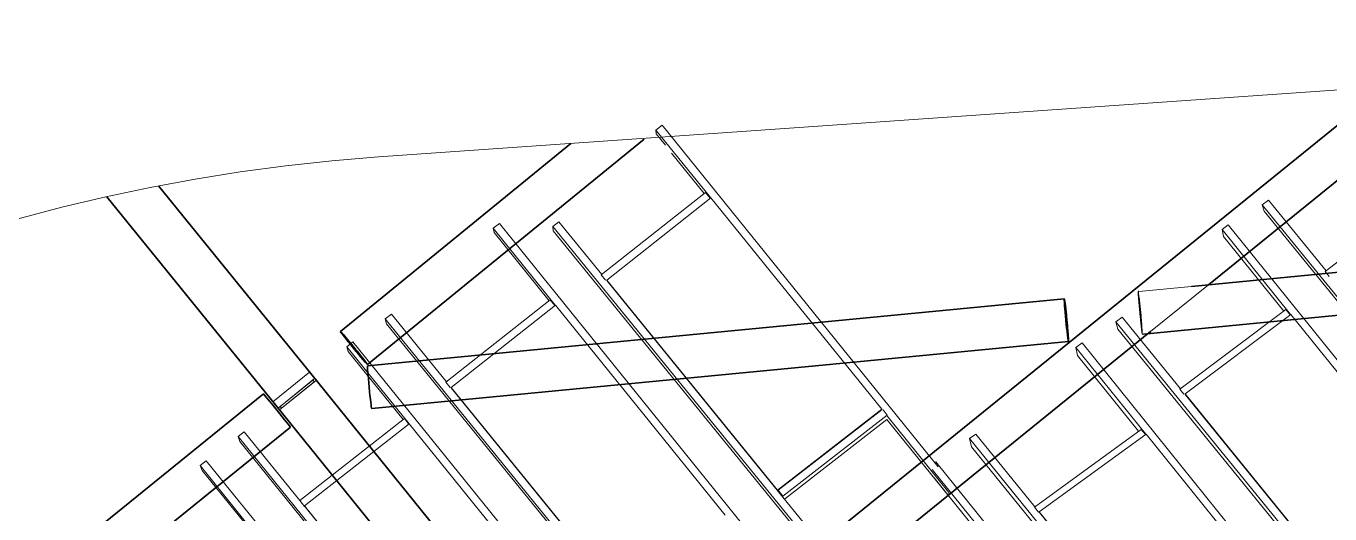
# Model space of a CAD drawing. Header units: millimetres. Extents: x 834681283 to 835686922, y 817551134 to 819407044.
# Drawn here: x 835236728 to 835245040, y 818164358 to 818167470 of the extents above; entities that cross this region are included whole.
import ezdxf
from ezdxf.xclip import XClip

# ---------------------------------------------------------------- set-up
doc = ezdxf.new("R2010")
doc.units = ezdxf.units.MM
doc.header["$LTSCALE"] = 1200
doc.header["$MEASUREMENT"] = 0
doc.header["$XCLIPFRAME"] = 0
for name, pattern in [('P01-MAAN-P-EVA$0$HIDDENX2', [0.75, 0.5, -0.25]), ('P01-MAGP-P-RF$0$P01-MBDR-P-B1$0$FDA(cad v 2007)$0$HIDDENX2', [0.75, 0.5, -0.25]), ('P01-MAGP-P-RF$0$P01_MS_01_N1-FloorPlan-PART2OFUPPERROOFSETTINGOUT$0$BH DASHED2', [3, 2, -1]), ('P01-MAGP-P-RF$0$PHANTOM', [2.5, 1.25, -0.25, 0.25, -0.25, 0.25, -0.25])]:
    doc.linetypes.add(name, pattern=pattern)
doc.layers.get('Defpoints').update_dxf_attribs({"color": 15})
for name, color, linetype, lineweight in [('AR-PLANT_AR_BS_MI_', 9, 'Continuous', 25), ('P01-MAGP-P-RF$0$AR-PLANT_AR_BS_MI_', 4, 'Continuous', 25), ('P01-MAGP-P-RF$0$AR-ROOF_AR_BS_MI_', 3, 'Continuous', 18), ('P01-MAGP-P-RF$0$MMH053__', 253, 'P01-MAGP-P-RF$0$PHANTOM', 40), ('P01-MAGP-P-RF$0$P01_MS_01_N1-FloorPlan-PART2OFUPPERROOFSETTINGOUT$0$S-BEAM', 253, 'Continuous', 35), ('P01-MAGP-P-RF$0$P01_MS_01_N1-FloorPlan-PART2OFUPPERROOFSETTINGOUT$0$S-BEAM-HIDN', 253, 'P01-MAGP-P-RF$0$P01_MS_01_N1-FloorPlan-PART2OFUPPERROOFSETTINGOUT$0$BH DASHED2', 18), ('P01-MAGP-P-RF$0$ROOF MESH HALF TONE$0$A-GLAZ', 253, 'Continuous', 9)]:
    doc.layers.add(name, color=color, linetype=linetype, lineweight=lineweight)
doc.layers.add('P01-MAAN-P-EVA$0$ADA08640', color=2, linetype='Continuous')
doc.layers.add('P01-MAAN-P-EVA$0$HATCH', color=9, linetype='Continuous')

# ---------------------------------------------------------------- blocks, each defined once
blk = doc.blocks.new('P01-MAGP-P-RF$0$ROOF MESH HALF TONE')
at = {"layer": 'P01-MAGP-P-RF$0$ROOF MESH HALF TONE$0$A-GLAZ', "lineweight": 5}
for p, q in [((18942.08999026958, 74747.7824937654), (18940.68793153899, 74724.15771646476)), ((18983.26190798639, 74775.67334608073), (18942.08999026958, 74747.7824937654)), ((19259.05545709337, 74293.75974686703), (18942.08999026958, 74747.7824937654)), ((20586.88466169351, 72478.63696882891), (18983.26190798639, 74775.67334608073)), ((18994.82728270119, 74646.60826864552), (18940.68793153899, 74724.15771646476)), ((19220.70192283411, 74323.06442774866), (19031.22955062481, 74594.46549788368)), ((19229.17416782145, 74328.86489382281), (18529.59676093141, 73849.90388396308)), ((19256.5214854099, 74289.83216502245), (19229.17416782145, 74328.86489382281)), ((18561.99536369413, 73814.32948389706), (19261.12734433136, 74292.985535641)), ((19261.12734433136, 74292.985535641), (20253.93271712883, 72870.88669626313)), ((17905.04370237819, 74222.71782020551), (17863.74717730968, 74194.9274463035)), ((17863.74717730968, 74194.92744630351), (18223.82026932996, 73679.10500730445)), ((17863.74717730968, 74194.92744630351), (17866.86962355212, 74166.98668866244)), ((17866.86962355212, 74166.98668866244), (18186.5076480768, 73709.0894753992)), ((17905.04370237819, 74222.71782020551), (19599.87704767369, 71794.78557744295)), ((18284.25205872507, 74207.10765062961), (18243.08031188958, 74179.21655442572)), ((18243.08031188958, 74179.21655442572), (18244.21682265788, 74151.96863116886)), ((19721.11103198575, 72077.34703884783), (18243.08031188958, 74179.21655442572)), ((18244.21682265788, 74151.96863116886), (19722.24754275404, 72050.09911559097)), ((18533.5390873861, 73852.60297149984), (18284.25205872507, 74207.10765062961)), ((22806.45675909803, 74028.7557428057), (22764.91060851091, 74001.5281347148)), ((22764.91060851091, 74001.5281347148), (24468.62628420932, 71581.85242880908)), ((22764.91060851091, 74001.5281347148), (22773.60643099566, 73960.27493097422)), ((22806.45675909803, 74028.7557428057), (23140.94102637559, 73553.7096614181)), ((23135.411642198, 73549.994338266), (23839.12136869912, 74022.83343847294)), ((24477.32210669407, 71540.59922506852), (22773.60643099566, 73960.27493097422)), ((18529.59676093141, 73849.90388396308), (18554.32169038252, 73814.61408039268)), ((22539.56817642815, 73890.42073724381), (22497.74493070178, 73863.93625810677)), ((22497.74493070178, 73863.93625810678), (22896.22297101851, 73291.75969156419)), ((22497.74493070178, 73863.93625810678), (22504.17784335494, 73818.66574014116)), ((22504.17784335494, 73818.66574014116), (22853.89576843738, 73316.5040614875)), ((22539.56817642815, 73890.42073724381), (24261.85209024556, 71417.38484388242)), ((19762.28277882124, 72105.23813505171), (18561.97901014251, 73812.15928798616)), ((18561.98398113853, 73812.14894660268), (18561.99536369413, 73814.32948389706)), ((19554.86246216057, 72402.39869050252), (18561.99536369413, 73814.32948389706)), ((17177.44670864851, 73694.23056984818), (17136.15024343453, 73666.44011046382)), ((17136.15024343453, 73666.44011046382), (18822.64024268063, 71265.24956801473)), ((17136.15024343453, 73666.44011046382), (17141.59013751914, 73635.18964781924)), ((17177.44670864851, 73694.23056984818), (17497.02321495723, 73239.22396744885)), ((17493.35657116876, 73236.72524613857), (18194.28632474664, 73714.39043897297)), ((17524.86790590641, 73201.59123392146), (18225.33628082578, 73678.94200933422)), ((18221.11948578637, 73676.06837441522), (18194.28632474664, 73714.39043897297)), ((18225.33628082578, 73678.94200933422), (19211.16484610952, 72266.6940345509)), ((18828.08013676523, 71233.99910537014), (17141.59013751914, 73635.18964781924)), ((16919.84969310288, 73534.39076443225), (16878.49545968813, 73506.59771463423)), ((16878.49545968813, 73506.59771463423), (17241.50348708902, 72987.4173541034)), ((16878.49545968813, 73506.59771463423), (16885.91396684368, 73475.13084973516)), ((16919.84969310288, 73534.39076443225), (18611.96365394316, 71114.3001054504)), ((23135.411642198, 73549.994338266), (23158.03152220703, 73517.68878286048)), ((16885.91396684369, 73475.13084973516), (17205.21084248944, 73018.46693461172)), ((21823.65912764595, 73349.87457666847), (21781.83603001523, 73323.38988601923)), ((21781.83603001523, 73323.38988601923), (23486.81109921346, 70901.47772035396)), ((21781.83603001523, 73323.38988601923), (21790.75391128675, 73274.57030212597)), ((21823.65912764595, 73349.87457666847), (22162.59239849215, 72868.42084350793)), ((22158.46425430069, 72865.74509764292), (22867.49124096167, 73325.31626079607)), ((22892.62160029052, 73289.42538530288), (22867.49124096167, 73325.31626079607)), ((17493.35657116876, 73236.72524613857), (17518.14069033236, 73201.32954254671)), ((23495.72898048499, 70852.65813646071), (21790.75391128675, 73274.57030212597)), ((22189.31160358893, 72833.55981273345), (22897.7024755643, 73292.71866440697)), ((22897.7024755643, 73292.71866440697), (23853.36127903664, 71920.48351558328)), ((18509.1257898333, 71800.22465405874), (17524.86790590641, 73201.59123392146)), ((17524.86790590641, 73201.59123392146), (17525.23490286126, 73199.05419301521)), ((17525.22901952073, 73199.06511018297), (18862.16247757316, 71295.56614084766)), ((21556.92269179633, 73203.4104117305), (21514.86355127854, 73177.5808382234)), ((21514.86355127854, 73177.5808382234), (21921.71092579257, 72593.98668810692)), ((21514.86355127854, 73177.5808382234), (21521.98611461823, 73125.80051325833)), ((21556.92269179633, 73203.4104117305), (23276.81635384271, 70736.3430472388)), ((21521.98611461823, 73125.80051325833), (21877.13399250025, 72616.36568107881)), ((16189.38465004184, 73011.2109673148), (16148.03042453531, 72983.41790622262)), ((16189.38465004184, 73011.2109673148), (16513.02771328756, 72549.6679490498)), ((16511.14645751398, 72548.39381976087), (17213.30166648644, 73023.94665511072)), ((16540.32667005452, 72512.5271600816), (17242.35143554412, 72987.99164919785)), ((17239.72372105535, 72986.21196137433), (17213.30166648644, 73023.94665511072)), ((17242.35143554412, 72987.99164919785), (18221.60596709652, 71587.44487786882)), ((16148.03042453531, 72983.41790622262), (17837.06281014864, 70574.71154500701)), ((16148.03042453531, 72983.41790622262), (16156.66134998456, 72950.21952181881)), ((17845.69373559788, 70541.51316060321), (16156.66134998456, 72950.21952181881)), ((15934.5183144149, 72843.65638959374), (15893.22607035141, 72815.61153972727)), ((15934.5183144149, 72843.65638959374), (17631.74489718497, 70418.78578957006)), ((20253.93271712883, 72870.88669626313), (19554.86246216057, 72402.39869050254)), ((20255.37243784378, 72869.69237490263), (19558.41891060608, 72402.62291262344)), ((20286.3128177606, 72830.92337588638), (19586.78851091946, 72362.13108331781)), ((20253.93271712883, 72870.88669626313), (20253.92133457322, 72868.70615896875)), ((20286.3128177606, 72830.92337588638), (20261.59419547808, 72866.20417727513)), ((20643.22890117862, 72311.06353846032), (20282.21703146169, 72828.17854910887)), ((22158.46425430069, 72865.74509764292), (22182.04012711226, 72832.07432100773)), ((23141.85481696739, 71480.47492693037), (22189.31160358893, 72833.55981273345)), ((22189.31160358893, 72833.55981273345), (22189.9695814716, 72829.5268452939)), ((22189.95773894533, 72829.5484563637), (23528.63419684419, 70927.96241100319)), ((15893.22607035141, 72815.61153972727), (16255.71888166906, 72297.70888029007)), ((15893.22607035141, 72815.61153972727), (15905.19112049408, 72783.92534914508)), ((15905.19112049408, 72783.92534914508), (16222.59417552985, 72330.44356637818)), ((19595.40958471856, 72342.54421731549), (20282.38516434098, 72802.92687129945)), ((20641.82684244803, 72287.4387611597), (20282.15802766221, 72802.62997394103)), ((20840.11719558634, 72671.28031070737), (20798.05811463841, 72645.45065212312)), ((20840.11719558634, 72671.28031070737), (21183.78200206231, 72182.61064672764)), ((20798.05811463841, 72645.45065212312), (22506.36804286493, 70216.34175627792)), ((20798.05811463841, 72645.45065212312), (20806.88129294201, 72591.24152418785)), ((22515.19122116852, 70162.13262834265), (20806.88129294201, 72591.24152418785)), ((21180.97368528763, 72180.85378793746), (21894.65645979487, 72627.32758572193)), ((21210.07427796651, 72148.79292955379), (21923.43892116558, 72595.06770713149)), ((21919.13147159133, 72592.37300377183), (21894.65645979487, 72627.32758572193)), ((21923.43892116558, 72595.06770713149), (22865.55539575962, 71243.6674087808)), ((16511.14645751398, 72548.39381976087), (16539.10383671188, 72508.46645003445)), ((17518.02796827671, 71118.24049248677), (16540.32667005452, 72512.5271600816)), ((16540.32667005452, 72512.5271600816), (16541.0145234953, 72509.75570914328)), ((16541.0145234953, 72509.75570914328), (16541.96789263592, 72508.3961222383)), ((16541.9958621068, 72508.35686175045), (17876.11052481166, 70605.79389018177)), ((20574.80474104538, 72511.3006058918), (20567.28295040936, 72506.71454740655)), ((20574.80474104538, 72511.30060589181), (22302.36338580576, 70038.79973639909)), ((19554.85107960497, 72400.21815320816), (19554.86246216057, 72402.39869050254)), ((19554.85264360751, 72400.21920133806), (19558.41891060608, 72402.60916615532)), ((19557.54462984833, 72396.39099686367), (19558.41891060608, 72402.62291262342)), ((19558.41891060608, 72402.62291262342), (19586.78851091946, 72362.13108331781)), ((20546.78525724636, 72465.34968565314), (20942.21082106791, 71899.41228414509)), ((20555.65886716144, 72411.51323720638), (20898.0947878118, 71921.41519386557)), ((19586.78851091946, 72362.13108331781), (19585.93155734315, 72356.02267655)), ((20642.89357181003, 72305.4132176266), (20643.22890117862, 72311.06353846032)), ((21180.97368528763, 72180.85378793748), (21205.42225050453, 72145.93697631166)), ((21207.86111769313, 72142.45384896046), (21210.75555183886, 72144.26458203634)), ((22149.94260398116, 70812.35949091219), (21210.07427796651, 72148.79292955379)), ((21210.07427796651, 72148.79292955379), (21210.75771036148, 72144.25023458968)), ((21210.75720173579, 72144.25361536501), (22548.42712381286, 70242.17141486217))]:
    blk.add_line(p, q, dxfattribs=at)
blk = doc.blocks.new('P01-MAGP-P-RF')
at = {"layer": 'P01-MAGP-P-RF$0$AR-PLANT_AR_BS_MI_', "lineweight": 13}
blk.add_lwpolyline([(835319975.4285933, 818155651.1053132, 0.520567152926035), (835304582.671299, 818174660.2844), (835238734.6727839, 818170056.9365556, 0.4142135623714282), (835224882.2184259, 818154122.0908312), (835228069.2674862, 818108533.3565245, 0.4142135623739243), (835244004.1132107, 818094680.9021666), (835289068.137734, 818097831.269449, 0.3152987003235073), (835307727.6125411, 818112940.8523319)], format="xyb", close=True, dxfattribs=at)
at = {"layer": 'P01-MAGP-P-RF$0$AR-ROOF_AR_BS_MI_', "linetype": 'P01-MAGP-P-RF$0$P01-MBDR-P-B1$0$FDA(cad v 2007)$0$HIDDENX2'}
blk.add_lwpolyline([(835319139.1353179, 818155890.9251571, 0.5205671529267053), (835304643.3437868, 818173792.4025826), (835238795.3452717, 818169189.054738, 0.4142135623688354), (835225750.1002433, 818154182.763319), (835228937.1493038, 818108594.0290123, 0.4142135623741363), (835243943.4407228, 818095548.7839842), (835289007.4652462, 818098699.1512666, 0.3152987003220428), (835306891.3192657, 818113180.6721758)], format="xyb", close=True, dxfattribs=at)
at = {"layer": 'P01-MAGP-P-RF$0$AR-ROOF_AR_BS_MI_'}
for points in [[(835318600.8316005, 818156045.2919532, 0.5205671529280326), (835304682.3973423, 818173233.76601), (835238834.3988272, 818168630.418166, 0.4142135623724634), (835226308.7368157, 818154221.8168745), (835229495.7858759, 818108633.0825677, 0.4142135623783449), (835243904.3871673, 818096107.4205562), (835288968.4116907, 818099257.7878386, 0.3152987003244816), (835306353.0155482, 818113335.0389719)], [(835316678.3183239, 818156596.6019392, 0.5205671529317327), (835304821.8743259, 818171238.6353952), (835238973.875811, 818166635.2875508, 0.414213562367992), (835228303.8674309, 818154361.2938583), (835231490.9164909, 818108772.5595514, 0.4142135623777134), (835243764.9101837, 818098102.5511712), (835288828.9347069, 818101252.9184537, 0.3152987003244741), (835304430.5022715, 818113886.3489578)]]:
    blk.add_lwpolyline(points, format="xyb", close=True, dxfattribs=at)
at = {"layer": 'P01-MAGP-P-RF$0$P01_MS_01_N1-FloorPlan-PART2OFUPPERROOFSETTINGOUT$0$S-BEAM'}
for p, q in [((835245392.8388056, 818167084.0288965), (835240396.9733303, 818163038.6083529)), ((835244265.8391111, 818165820.1565764), (835245860.6655583, 818167111.5731897)), ((835238904.13323, 818165311.2761375), (835240668.085739, 818166748.8316637)), ((835240201.9706779, 818166721.142064), (835238731.6677045, 818165522.8999606)), ((835238550.9979731, 818165242.59504), (835237573.0220954, 818166450.3351926)), ((835238317.8506718, 818165053.8032608), (835237243.1985948, 818166380.9325829)), ((835248719.2455335, 818166249.1644626), (835244157.160118, 818165809.0634294)), ((835243852.1647222, 818165505.3733765), (835248745.4599459, 818165977.425977)), ((835243347.068309, 818165730.9144669), (835238905.1645439, 818165302.4072692)), ((835243821.4608132, 818165776.6787637), (835243817.7463145, 818165776.3204287)), ((835240568.7739099, 818162826.4443578), (835243896.8997462, 818165521.4065614)), ((835238931.3789563, 818165030.6687837), (835243373.2827213, 818165459.1759813)), ((835240398.9271111, 818162960.5071905), (835238550.9980235, 818165242.5950807)), ((835238241.0007685, 818165123.6948512), (835231513.5216784, 818159676.0967731)), ((835240165.7798628, 818162771.715346), (835238317.8507222, 818165053.8033016)), ((835231685.3222011, 818159463.9327319), (835238412.8012911, 818164911.5308099))]:
    blk.add_line(p, q, dxfattribs=at)
for centre, major_axis, ratio, start_param, end_param in [((835243360.1755152, 818165595.0452241), (-13.1072061809893, 135.8692428260723), 0.02570658337547709, 6.883382752675971e-15, 3.141592653589794), ((835243360.1755152, 818165595.0452241), (-13.1072061809893, 135.8692428260723), 0.02570658337547709, 3.141592653589794, 6.283185307179593), ((835243830.8535208, 818165640.451186), (-13.10720618098885, 135.8692428260676), 0.01740626990357997, 4.14849956343795, 5.543270613979834), ((835243360.1755152, 818165595.0452241), (-12.33901827295104, 127.9062102794943), 0.02570658337547319, 0, 3.14159265358979), ((835243360.1755152, 818165595.0452241), (-12.33901827294645, 127.90621027948), 0.02570658337547612, 3.141592653590756, 6.283185307179565), ((835243830.8535208, 818165640.451186), (-12.33901827294565, 127.9062102794907), 0.01740626990359118, 4.575561527616716, 5.194251052827507), ((835238817.9004673, 818165417.088049), (-86.2327627491606, 105.811911563146), 0.02004620180734976, 0, 3.141592653585608), ((835238817.9004673, 818165417.088049), (-86.23276274915796, 105.8119115631607), 0.02004620180734832, 3.141592653589762, 6.283185307183711), ((835238817.9004673, 818165417.088049), (-79.91534423273826, 98.06012317024434), 0.02004620180735164, 0, 3.141592653589743), ((835238817.9004673, 818165417.088049), (-79.91534423273826, 98.06012317024434), 0.02004620180735164, 3.141592653589743, 6.283185307179536), ((835238918.2717501, 818165166.5380265), (-13.10720618099317, 135.869242826072), 0.02570658337547706, 0, 3.141592653589726), ((835238326.9010298, 818165017.6128305), (-85.9002613148076, 106.0820206540661), 0.01055496777515132, 3.141592653590795, 6.283185307179552)]:
    blk.add_ellipse(centre, major_axis=major_axis, ratio=ratio, start_param=start_param, end_param=end_param, dxfattribs=at)
at = {"layer": 'P01-MAGP-P-RF$0$P01_MS_01_N1-FloorPlan-PART2OFUPPERROOFSETTINGOUT$0$S-BEAM-HIDN'}
for p, q in [((835243896.9379654, 818165521.4375094), (835244265.800892, 818165820.1256284)), ((835244157.1107453, 818165809.0586665), (835243821.5101858, 818165776.6835266)), ((835243843.9607269, 818165504.5819432), (835243852.1153495, 818165505.3686136)), ((835238301.9752116, 818165073.408659), (835238535.1224601, 818165262.2005035)), ((835238567.3948029, 818165222.3459619), (835238334.2479165, 818165033.5536705)), ((835238344.019758, 818165021.4860463), (835238577.1666445, 818165210.2783378)), ((835238346.995116, 818165043.2364287), (835238555.2730013, 818165211.8908758)), ((835238564.4194449, 818165200.5955795), (835238356.1415597, 818165031.9411325)), ((835238555.2730013, 818165211.8908758), (835238564.4194449, 818165200.5955795)), ((835238356.1415597, 818165031.9411325), (835238346.995116, 818165043.2364287))]:
    blk.add_line(p, q, dxfattribs=at)
for major_axis, ratio, start_param, end_param in [((-13.10720618099317, 135.869242826072), 0.01740626990360759, 0, 3.141592653589857), ((-12.33901827294645, 127.90621027948), 0.01740626990362472, 1.430855434136902e-12, 3.141592653589764), ((-13.10720618099259, 135.869242826066), 0.01740626990360828, 5.54363529076149, 6.283185307179489), ((-12.33901827295104, 127.9062102794943), 0.01740626990359443, 5.194638710214084, 6.28318530717959), ((-12.3390182729483, 127.9062102794755), 0.01740626990359101, 3.141592653588743, 4.575173870230078), ((-13.10720618099176, 135.8692428260575), 0.01740626990361226, 3.141592653589856, 4.148134886656709)]:
    blk.add_ellipse((835243830.8535208, 818165640.451186), major_axis=major_axis, ratio=ratio, start_param=start_param, end_param=end_param, dxfattribs=at)
at = {"layer": 'P01-MAGP-P-RF$0$MMH053__', "rotation": 3.998948738169357}
blk.add_blockref('P01-MAGP-P-RF$0$ROOF MESH HALF TONE', (835227060.6708761, 818090920.0691246), dxfattribs=at)
blk = doc.blocks.new('P01-MAAN-P-EVA')
at = {"layer": 'P01-MAAN-P-EVA$0$HATCH', "ltscale": 0.1}
h = blk.add_hatch(dxfattribs=at)
h.set_pattern_fill('_USER', color=240, scale=1000, angle=45, pattern_type=0)
h.set_pattern_definition([(45, (0, 0), (-707.1067811865474, 707.1067811865476), [])])
edge = h.paths.add_edge_path()
edge.add_arc((835196988.9345523, 818165276.9745445), 4500.000000514357, 18.141599978340707, 95.30201113692448, ccw=False)
edge.add_line((835201265.2391587, 818166678.1236862), (835207845.7257276, 818146594.4902254))
edge.add_line((835207845.7257276, 818146594.4902254), (835213873.1115303, 818060376.1242896))
edge.add_line((835213873.1115303, 818060376.1242896), (835249478.7595128, 818062865.2572773))
edge.add_line((835249478.7595128, 818062865.2572773), (835248373.9996351, 818055694.0373124))
edge.add_line((835248373.9996351, 818055694.0373124), (835252894.9996349, 818008746.0373122))
edge.add_line((835252894.9996349, 818008746.0373122), (835250407.9996349, 818006215.0373122))
edge.add_line((835250407.9996349, 818006215.0373122), (835243260.9996346, 818005049.0373126))
edge.add_line((835243260.9996346, 818005049.0373126), (835236208.1431193, 818004470.2020658))
edge.add_line((835236208.1431193, 818004470.2020658), (835241212.9533161, 818020285.1361902))
edge.add_line((835241212.9533161, 818020285.1361902), (835241220.2103381, 818039416.008414))
edge.add_line((835241220.2103381, 818039416.008414), (835229055.7083666, 818038576.0394297))
edge.add_line((835229055.7083666, 818038576.0394297), (835228294.9256233, 818049593.7595501))
edge.add_line((835228294.9256233, 818049593.7595501), (835229458.61106, 818057956.1832129))
edge.add_line((835229458.61106, 818057956.1832129), (835210625.7706214, 818056639.6099429))
edge.add_line((835210625.7706214, 818056639.6099429), (835209478.331739, 818073053.0781873))
edge.add_line((835209478.331739, 818073053.0781873), (835194734, 818069578))
edge.add_line((835194734, 818069578), (835179214, 818138785))
edge.add_line((835179214, 818138785), (835191844, 818148372))
edge.add_line((835191844, 818148372), (835202738.5886738, 818150939.9030486))
edge.add_line((835202738.5886738, 818150939.9030486), (835196573.10963, 818169757.7210938))
at = {"layer": 'P01-MAAN-P-EVA$0$ADA08640', "linetype": 'P01-MAAN-P-EVA$0$HIDDENX2', "const_width": 500}
blk.add_lwpolyline([(835229014.7167639, 818106859.9050701, -0.03063790197056524), (835228787.5222088, 818108583.5974777), (835225600.4878196, 818154172.3330578, -0.4142135623722903), (835238775.633485, 818169328.0427638), (835304623.6115761, 818173931.3678612, -0.3679707541123024), (835319439.2576125, 818163006.2040265, -0.3236595884325233)], format="xyb", dxfattribs=at)
blk = doc.blocks.new('12027_SITE')
at = {"layer": 'Defpoints'}
blk.add_lwpolyline([(835304.582671299, 818174.6602844), (835238.7346727839, 818170.0569365557, 0.4142135623665788), (835224.8822184259, 818154.1220908312), (835228.0692674862, 818108.5333565245, 0.4142135623822082), (835244.0041132107, 818094.6809021666), (835289.0681377341, 818097.831269449, 0.3152987003272162), (835307.727612541, 818112.9408523319), (835319.9754285933, 818155.6511053132, 0.5205671529366895), (835304.582671299, 818174.6602844)], format="xyb", close=True, dxfattribs=at)

msp = doc.modelspace()

# ---------------------------------------------------------------- linework, layer by layer
at = {"layer": 'AR-PLANT_AR_BS_MI_', "lineweight": 13}
msp.add_lwpolyline([(835319975.4285933, 818155651.1053131, 0.520567152926035), (835304582.671299, 818174660.2844), (835238734.6727839, 818170056.9365556, 0.4142135623714282), (835224882.2184259, 818154122.090831), (835228069.2674862, 818108533.3565245, 0.4142135623739243), (835244004.1132107, 818094680.9021666), (835289068.137734, 818097831.269449, 0.3152987003235073), (835307727.612541, 818112940.8523318)], format="xyb", close=True, dxfattribs=at)

# ---------------------------------------------------------------- block references
ref = msp.add_blockref('12027_SITE', (0, 0), dxfattribs=dict(xscale=1000, yscale=1000, zscale=1000))
XClip(ref).set_block_clipping_path([(835171.4179906907, 818003.0079180738), (835381.5676709538, 818241.1415228392)])
msp.add_blockref('P01-MAGP-P-RF', (0, 0))

# ---------------------------------------------------------------- next in the draw order: block references
msp.add_blockref('P01-MAAN-P-EVA', (2.384185791015625e-07, -2.384185791015625e-07))

doc.saveas('drawing.dxf')
